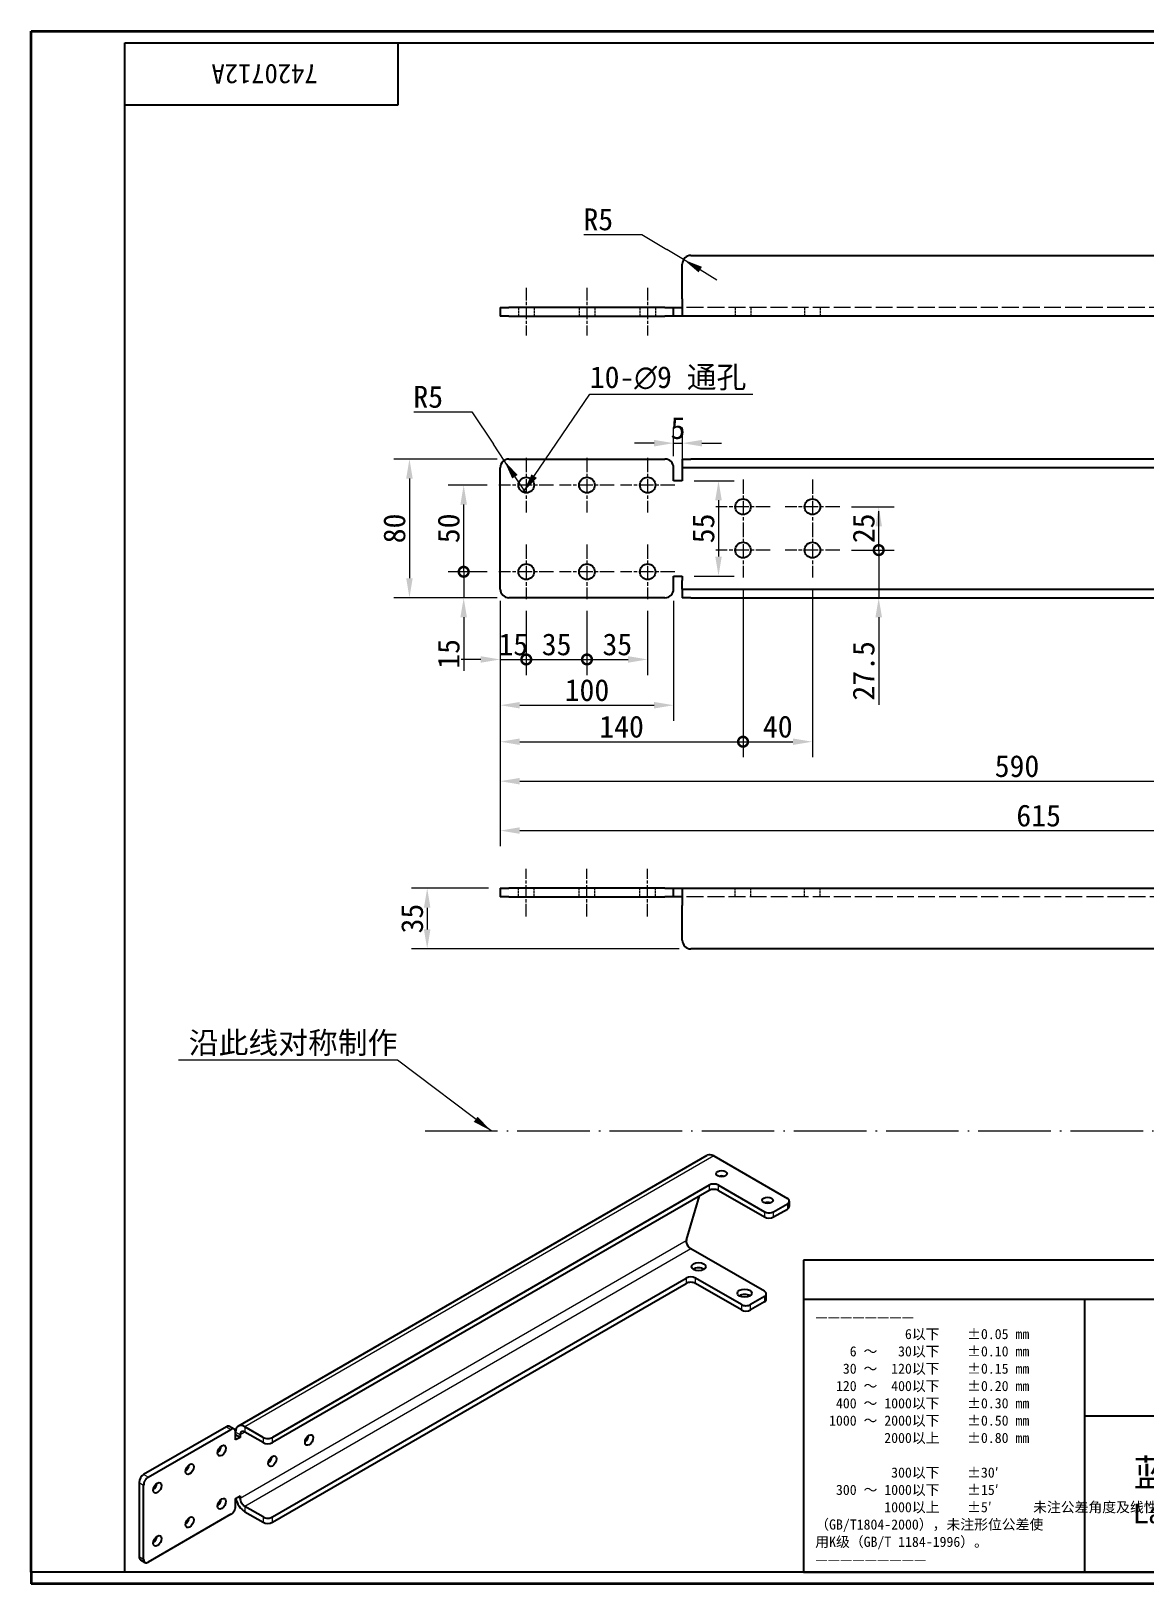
# Model space of a CAD drawing. Header units: millimetres. Extents: x 27 to 1312, y 25 to 920.
# Drawn here: x 27 to 669, y 25 to 920 of the extents above; entities that cross this region are included whole.
import ezdxf
from ezdxf.enums import TextEntityAlignment as Align

# ---------------------------------------------------------------- set-up
doc = ezdxf.new("R2010")
doc.units = ezdxf.units.MM
doc.header["$LTSCALE"] = 4.5
for name, pattern in [('CHAIN', [0.3543, 0.2362, -0.0295, 0.0591, -0.0295]), ('DASHED', [0.2067, 0.1654, -0.0413]), ('LONG_DASH_DOTTED', [0.6004, 0.4724, -0.0591, 0.0098, -0.0591])]:
    doc.linetypes.add(name, pattern=pattern)
for name, color, linetype, lineweight in [('1', 7, 'Continuous', 18), ('可见 (ISO)', 7, 'Continuous', 25), ('可见窄的 (ISO)', 7, 'Continuous', 18), ('图框 (ISO)', 7, 'Continuous', 35), ('标题 (ISO)', 7, 'Continuous', 25), ('草图几何图元 (ISO)', 7, 'Continuous', 18)]:
    doc.layers.add(name, color=color, linetype=linetype, lineweight=lineweight)
for name, color, linetype, lineweight, true_color in [('中心标记 (ISO)', 1, 'CHAIN', 18, 0xc2ff0000), ('中心线 (ISO)', 1, 'CHAIN', 18, 0xc2ff0000), ('尺寸 (ISO)', 7, 'Continuous', 18, 0xc2008000), ('符号 (ISO)', 7, 'Continuous', 18, 0xc2008000), ('隐藏 (ISO)', 5, 'DASHED', 18, 0xc20000ff)]:
    doc.layers.add(name, color=color, linetype=linetype, lineweight=lineweight, true_color=true_color)
doc.styles.add('文本样式164', font='SimSun.ttf')
doc.styles.add('文本样式165', font='SimSun.ttf')
doc.styles.add('文本样式74', font='SimSun.ttf')
doc.styles.add('最新国标', font='simfang.ttf')
doc.styles.add('注释文本 (ISO)', font='simfang.ttf')
doc.dimstyles.new('默认 (GB)', dxfattribs={"dimscale": 4.5, "dimtxt": 2.8, "dimasz": 2.5, "dimexe": 2, "dimexo": 1.5, "dimgap": 0.5, "dimtad": 1, "dimtoh": 1, "dimdsep": 46, "dimtxsty": '最新国标', "dimcen": 0.09, "dimdle": 10, "dimazin": 2, "dimtfac": 0.535714, "dimtdec": 3, "dimtmove": 0, "dimatfit": 3, "dimfxl": 1, "dimtolj": 1, "dimlwd": -1, "dimlwe": -1, "dimarcsym": 0})
doc.dimstyles.new('默认 (GB)$7', dxfattribs={"dimscale": 4.5, "dimtxt": 2.8, "dimasz": 2.5, "dimexe": 2, "dimexo": 1.5, "dimgap": 0.5, "dimtad": 1, "dimtoh": 1, "dimdsep": 46, "dimtxsty": '最新国标', "dimcen": 0.09, "dimdle": 10, "dimazin": 2, "dimtfac": 0.535714, "dimtdec": 3, "dimtmove": 0, "dimatfit": 3, "dimfxl": 1, "dimtolj": 1, "dimlwd": -1, "dimlwe": -1, "dimarcsym": 0})

# ---------------------------------------------------------------- blocks, each defined once
blk = doc.blocks.new('图框 最新国标')
at = {"layer": '图框 (ISO)'}
for p, q in [((6, 7), (6, 204.5)), ((6, 204.5), (291.5, 204.5)), ((6, 7), (6, 5.5)), ((6, 7), (6, 5.5)), ((291.5, 5.5), (6, 5.5))]:
    blk.add_line(p, q, dxfattribs=at)
at = {"layer": '图框 (ISO)', "color": 7, "linetype": 'Continuous', "lineweight": 25}
for p, q in [((18, 203), (290, 203)), ((18, 7), (18, 203)), ((18, 203), (290, 203)), ((53, 203), (53, 195)), ((53, 195), (18, 195)), ((290, 7), (6, 7)), ((290, 7), (18, 7))]:
    blk.add_line(p, q, dxfattribs=at)
at = {"layer": '图框 (ISO)', "style": '文本样式74'}
blk.add_attdef('零件代号_001', (42.73, 200.25), '', height=2.5, rotation=180, dxfattribs=at)
blk = doc.blocks.new('标题栏 最新国标')
at = {"layer": '标题 (ISO)'}
for p, q in [((381.98, -183.84), (196.98, -183.84)), ((196.98, -183.84), (196.98, -223.84)), ((254.48, -183.84), (254.48, -188.84)), ((269.48, -183.84), (269.48, -188.84)), ((281.48, -188.09), (281.48, -184.59)), ((281.48, -184.59), (286.48, -185.34)), ((289.48, -183.84), (289.48, -188.84)), ((381.98, -223.84), (381.98, -183.84)), ((383.48, -183.84), (383.48, -225.34)), ((286.48, -185.34), (286.48, -187.34)), ((196.98, -188.84), (381.98, -188.84)), ((232.98, -188.84), (232.98, -223.84)), ((286.48, -187.34), (281.48, -188.09)), ((321.98, -188.84), (321.98, -223.84)), ((321.98, -193.84), (381.98, -193.84)), ((321.98, -198.84), (381.98, -198.84)), ((351.98, -198.84), (351.98, -208.84)), ((321.98, -203.84), (232.98, -203.84)), ((321.98, -203.84), (381.98, -203.84)), ((321.98, -208.84), (381.98, -208.84)), ((321.98, -218.84), (381.98, -218.84)), ((196.98, -223.84), (381.98, -223.84)), ((383.48, -225.34), (196.98, -225.34))]:
    blk.add_line(p, q, dxfattribs=at)
at = {"layer": '标题 (ISO)', "linetype": 'CHAIN', "ltscale": 5.000333}
blk.add_line((274.98, -184.09), (274.98, -188.59), dxfattribs=at)
at = {"layer": '标题 (ISO)', "linetype": 'CHAIN', "ltscale": 15.834605}
blk.add_line((272.73, -186.34), (286.98, -186.34), dxfattribs=at)
at = {"layer": '标题 (ISO)'}
for radius in [1.75, 1]:
    blk.add_circle((274.98, -186.34), radius, dxfattribs=at)
at = {"layer": '1', "style": '文本样式164'}
for s, p in [('材 料', (299.48, -186.34)), ('UNIT: mm', (261.98, -186.34)), ('设 计', (327.98, -191.34)), ('制 图', (327.98, -196.34)), ('比 例', (327.98, -201.34)), ('重 量', (357.98, -201.34)), ('共 1  张', (336.98, -206.34)), ('第 1  张', (366.98, -206.34))]:
    blk.add_text(s, height=2, dxfattribs=at).set_placement(p, align=Align.MIDDLE_CENTER)
at = {"layer": '标题 (ISO)', "style": '注释文本 (ISO)'}
for s, insert, char_height, attachment_point, line_spacing_factor in [('————————\\P}\\fSimSun|b0|i0;{\\H1.3000;             6以下    ±0.05 mm\\P}\\fSimSun|b0|i0;{\\H1.3000;     6 ～   30以下    ±0.10 mm\\P}\\fSimSun|b0|i0;{\\H1.3000;    30 ～  120以下    ±0.15 mm\\P}\\fSimSun|b0|i0;{\\H1.3000;   120 ～  400以下    ±0.20 mm\\P}\\fSimSun|b0|i0;{\\H1.3000;   400 ～ 1000以下    ±0.30 mm\\P}\\fSimSun|b0|i0;{\\H1.3000;  1000 ～ 2000以下    ±0.50 mm\\P}\\fSimSun|b0|i0;{\\H1.3000;          2000以上    ±0.80 mm\\P}\\fSimSun|b0|i0;{\\H1.3000;\\P}\\fSimSun|b0|i0;{\\H1.3000;           300以下    ±30′\\P}\\fSimSun|b0|i0;{\\H1.3000;   300 ～ 1000以下    ±15′\\P}\\fSimSun|b0|i0;{\\H1.3000;          1000以上    ±5′}\\fSimSun|b0|i0;{\\H1.3000;      未注公差角度及线性公差使用m\\P}\\fSimSun|b0|i0;{\\H1.3000;（GB/T1804-2000），未注形位公差使\\P}\\fSimSun|b0|i0;{\\H1.3000;用K级（GB/T 1184-1996）。\\P}\\fSimSun|b0|i0;{\\H1.3000;—————————', (198.48, -206.63), 1.3, 4, 1.023913), ('{\\fMicrosoft YaHei|b0|i0|c134|p34;\\H1.75x;蓝探科工业自动化（江苏）有限公司\\P\\fArial|b0|i0|c0|p34;\\H0.71429x;Lantech Industrial Automation (Jiangsu) Co., Ltd\\fFangSong|b0|i0|c134|p49;.\\H1.15195x; }', (277.48, -213.84), 2, 5, 0.978695)]:
    blk.add_mtext(s, dxfattribs=dict(at, insert=insert, char_height=char_height, attachment_point=attachment_point, line_spacing_factor=line_spacing_factor))
at = {"layer": '标题 (ISO)', "attachment_point": 5, "style": '注释文本 (ISO)'}
for s, insert, char_height in [('\\fFangSong|b0|i0;LIA023', (357.98, -196.34), 2), ('\\fFangSong|b0|i0;零件号', (327.98, -211.84), 2), ('\\fSimSun|b0|i0;{\\H1.6000;未经蓝探科事先书面同意，严禁复制或发布此文件。}', (351.98, -221.34), 1.6)]:
    blk.add_mtext(s, dxfattribs=dict(at, insert=insert, char_height=char_height))
at = {"layer": '标题 (ISO)'}
for tag, p, height, style in [('材料_001', (320.09, -187.33), 2, '注释文本 (ISO)'), ('设计人_001', (349.92, -192.16), 2, '注释文本 (ISO)'), ('库存编号_001', (252.45, -198.14), 3.5, '文本样式165'), ('视图比例_001', (337.8, -202.33), 2, '注释文本 (ISO)'), ('质量\\P3;_001', (371.53, -202.3), 2, '注释文本 (ISO)'), ('零件代号_001', (347.86, -215.59), 3.5, '文本样式165')]:
    blk.add_attdef(tag, p, '', height=height, dxfattribs=dict(at, style=style))
blk = doc.blocks.new('_DotSmall')
at = {"color": 0, "linetype": 'ByBlock', "const_width": 0.5}
blk.add_lwpolyline([(-0.0625, 0, 1), (0.0625, 0, 1)], format="xyb", close=True, dxfattribs=at)
blk = doc.blocks.new('*D12')
at = {"layer": 'Defpoints', "color": 0}
for p in [(297.59, 598.43), (312.59, 592.68), (312.59, 557.87)]:
    blk.add_point(p, dxfattribs=at)
at = {"layer": '尺寸 (ISO)', "color": 116, "true_color": 0x000000}
for p, q in [((297.59, 591.68), (297.59, 548.87)), ((312.59, 585.93), (312.59, 548.87)), ((286.34, 557.87), (275.09, 557.87)), ((297.59, 557.87), (312.59, 557.87)), ((312.59, 557.87), (323.84, 557.87))]:
    blk.add_line(p, q, dxfattribs=at)
blk.add_solid([(286.34, 559.74), (286.34, 555.99), (297.59, 557.87)], dxfattribs=at)
at = {"layer": '尺寸 (ISO)', "color": 116, "true_color": 0x000000, "xscale": 11.25, "yscale": 11.25, "zscale": 11.25, "rotation": 180}
blk.add_blockref('_DotSmall', (312.59, 557.87), dxfattribs=at)
at = {"layer": '尺寸 (ISO)', "insert": (305.09, 566.49), "char_height": 12.6, "attachment_point": 5, "style": '最新国标'}
blk.add_mtext('\\A1;15', dxfattribs=at)
blk = doc.blocks.new('*D13')
at = {"layer": 'Defpoints', "color": 0}
for p in [(312.59, 592.68), (347.59, 592.68), (347.59, 557.87)]:
    blk.add_point(p, dxfattribs=at)
at = {"layer": '尺寸 (ISO)', "color": 116, "true_color": 0x000000}
for p, q in [((312.59, 585.93), (312.59, 548.87)), ((347.59, 585.93), (347.59, 548.87)), ((312.59, 557.87), (347.59, 557.87))]:
    blk.add_line(p, q, dxfattribs=at)
at = {"layer": '尺寸 (ISO)', "color": 116, "true_color": 0x000000, "xscale": 11.25, "yscale": 11.25, "zscale": 11.25, "rotation": 180}
blk.add_blockref('_DotSmall', (312.59, 557.87), dxfattribs=at)
at = {"layer": '尺寸 (ISO)', "color": 116, "true_color": 0x000000, "xscale": 11.25, "yscale": 11.25, "zscale": 11.25}
blk.add_blockref('_DotSmall', (347.59, 557.87), dxfattribs=at)
at = {"layer": '尺寸 (ISO)', "insert": (330.09, 566.49), "char_height": 12.6, "attachment_point": 5, "style": '最新国标'}
blk.add_mtext('\\A1;35', dxfattribs=at)
blk = doc.blocks.new('*D14')
at = {"layer": 'Defpoints', "color": 0}
for p in [(347.59, 592.68), (382.59, 592.68), (382.59, 557.87)]:
    blk.add_point(p, dxfattribs=at)
at = {"layer": '尺寸 (ISO)', "color": 116, "true_color": 0x000000}
for p, q in [((347.59, 585.93), (347.59, 548.87)), ((382.59, 585.93), (382.59, 548.87)), ((347.59, 557.87), (371.34, 557.87))]:
    blk.add_line(p, q, dxfattribs=at)
blk.add_solid([(371.34, 559.74), (371.34, 555.99), (382.59, 557.87)], dxfattribs=at)
at = {"layer": '尺寸 (ISO)', "color": 116, "true_color": 0x000000, "xscale": 11.25, "yscale": 11.25, "zscale": 11.25, "rotation": 180}
blk.add_blockref('_DotSmall', (347.59, 557.87), dxfattribs=at)
at = {"layer": '尺寸 (ISO)', "insert": (365.09, 566.49), "char_height": 12.6, "attachment_point": 5, "style": '最新国标'}
blk.add_mtext('\\A1;35', dxfattribs=at)
blk = doc.blocks.new('*D15')
at = {"layer": 'Defpoints', "color": 0}
for p in [(276.49, 608.43), (296.84, 608.43), (302.59, 593.43)]:
    blk.add_point(p, dxfattribs=at)
at = {"layer": '尺寸 (ISO)', "color": 116, "true_color": 0x000000}
for p, q in [((276.49, 608.43), (276.49, 630.93)), ((290.09, 608.43), (267.49, 608.43)), ((276.49, 608.43), (276.49, 593.43)), ((295.84, 593.43), (267.49, 593.43)), ((276.49, 582.18), (276.49, 551.24))]:
    blk.add_line(p, q, dxfattribs=at)
blk.add_solid([(274.61, 582.18), (278.36, 582.18), (276.49, 593.43)], dxfattribs=at)
at = {"layer": '尺寸 (ISO)', "color": 116, "true_color": 0x000000, "xscale": 11.25, "yscale": 11.25, "zscale": 11.25, "rotation": 270}
blk.add_blockref('_DotSmall', (276.49, 608.43), dxfattribs=at)
at = {"layer": '尺寸 (ISO)', "insert": (267.86, 561.08), "char_height": 12.6, "attachment_point": 5, "rotation": 90, "style": '最新国标'}
blk.add_mtext('\\A1;15', dxfattribs=at)
blk = doc.blocks.new('*D16')
at = {"layer": 'Defpoints', "color": 0}
for p in [(276.49, 658.43), (296.84, 658.43), (296.84, 608.43)]:
    blk.add_point(p, dxfattribs=at)
at = {"layer": '尺寸 (ISO)', "color": 116, "true_color": 0x000000}
for p, q in [((290.09, 658.43), (267.49, 658.43)), ((276.49, 608.43), (276.49, 647.18)), ((290.09, 608.43), (267.49, 608.43))]:
    blk.add_line(p, q, dxfattribs=at)
blk.add_solid([(274.61, 647.18), (278.36, 647.18), (276.49, 658.43)], dxfattribs=at)
at = {"layer": '尺寸 (ISO)', "color": 116, "true_color": 0x000000, "xscale": 11.25, "yscale": 11.25, "zscale": 11.25, "rotation": 270}
blk.add_blockref('_DotSmall', (276.49, 608.43), dxfattribs=at)
at = {"layer": '尺寸 (ISO)', "insert": (267.86, 633.47), "char_height": 12.6, "attachment_point": 5, "rotation": 90, "style": '最新国标'}
blk.add_mtext('\\A1;50', dxfattribs=at)
blk = doc.blocks.new('*D17')
at = {"layer": 'Defpoints', "color": 0}
for p in [(297.59, 598.43), (397.59, 598.43), (397.59, 531.49)]:
    blk.add_point(p, dxfattribs=at)
at = {"layer": '尺寸 (ISO)', "color": 116, "true_color": 0x000000}
for p, q in [((297.59, 591.68), (297.59, 522.49)), ((397.59, 591.68), (397.59, 522.49)), ((308.84, 531.49), (386.34, 531.49))]:
    blk.add_line(p, q, dxfattribs=at)
for points in [[(308.84, 533.36), (308.84, 529.61), (297.59, 531.49)], [(386.34, 533.36), (386.34, 529.61), (397.59, 531.49)]]:
    blk.add_solid(points, dxfattribs=at)
at = {"layer": '尺寸 (ISO)', "insert": (347.59, 540.11), "char_height": 12.6, "attachment_point": 5, "style": '最新国标'}
blk.add_mtext('\\A1;100', dxfattribs=at)
blk = doc.blocks.new('*D18')
at = {"layer": 'Defpoints', "color": 0}
for p in [(302.59, 673.43), (245.22, 593.43), (302.59, 593.43)]:
    blk.add_point(p, dxfattribs=at)
at = {"layer": '尺寸 (ISO)', "color": 116, "true_color": 0x000000}
for p, q in [((295.84, 673.43), (236.22, 673.43)), ((245.22, 662.18), (245.22, 604.68)), ((295.84, 593.43), (236.22, 593.43))]:
    blk.add_line(p, q, dxfattribs=at)
for points in [[(243.34, 662.18), (247.09, 662.18), (245.22, 673.43)], [(243.34, 604.68), (247.09, 604.68), (245.22, 593.43)]]:
    blk.add_solid(points, dxfattribs=at)
at = {"layer": '尺寸 (ISO)', "insert": (236.59, 633.43), "char_height": 12.6, "attachment_point": 5, "rotation": 90, "style": '最新国标'}
blk.add_mtext('\\A1;80', dxfattribs=at)
blk = doc.blocks.new('*D19')
at = {"layer": 'Defpoints', "color": 0}
for p in [(402.59, 660.93), (402.59, 605.93), (423.45, 605.93)]:
    blk.add_point(p, dxfattribs=at)
at = {"layer": '尺寸 (ISO)', "color": 116, "true_color": 0x000000}
for p, q in [((409.34, 660.93), (432.45, 660.93)), ((423.45, 649.68), (423.45, 617.18)), ((409.34, 605.93), (432.45, 605.93))]:
    blk.add_line(p, q, dxfattribs=at)
for points in [[(421.57, 649.68), (425.32, 649.68), (423.45, 660.93)], [(421.57, 617.18), (425.32, 617.18), (423.45, 605.93)]]:
    blk.add_solid(points, dxfattribs=at)
at = {"layer": '尺寸 (ISO)', "insert": (414.82, 633.43), "char_height": 12.6, "attachment_point": 5, "rotation": 90, "style": '最新国标'}
blk.add_mtext('\\A1;55', dxfattribs=at)
blk = doc.blocks.new('*D20')
at = {"layer": 'Defpoints', "color": 0}
for p in [(297.59, 598.43), (887.59, 593.43), (887.59, 487.67)]:
    blk.add_point(p, dxfattribs=at)
at = {"layer": '尺寸 (ISO)', "color": 116, "true_color": 0x000000}
for p, q in [((297.59, 591.68), (297.59, 478.67)), ((887.59, 586.68), (887.59, 478.67)), ((308.84, 487.67), (876.34, 487.67))]:
    blk.add_line(p, q, dxfattribs=at)
for points in [[(308.84, 489.54), (308.84, 485.79), (297.59, 487.67)], [(876.34, 489.54), (876.34, 485.79), (887.59, 487.67)]]:
    blk.add_solid(points, dxfattribs=at)
at = {"layer": '尺寸 (ISO)', "insert": (595.59, 496.29), "char_height": 12.6, "attachment_point": 5, "style": '最新国标'}
blk.add_mtext('\\A1;590', dxfattribs=at)
blk = doc.blocks.new('*D21')
at = {"layer": 'Defpoints', "color": 0}
for p in [(912.59, 668.43), (297.59, 598.43), (912.59, 459.18)]:
    blk.add_point(p, dxfattribs=at)
at = {"layer": '尺寸 (ISO)', "color": 116, "true_color": 0x000000}
for p, q in [((912.59, 661.68), (912.59, 450.18)), ((297.59, 591.68), (297.59, 450.18)), ((308.84, 459.18), (901.34, 459.18))]:
    blk.add_line(p, q, dxfattribs=at)
for points in [[(308.84, 461.06), (308.84, 457.31), (297.59, 459.18)], [(901.34, 461.06), (901.34, 457.31), (912.59, 459.18)]]:
    blk.add_solid(points, dxfattribs=at)
at = {"layer": '尺寸 (ISO)', "insert": (608.09, 467.8), "char_height": 12.6, "attachment_point": 5, "style": '最新国标'}
blk.add_mtext('\\A1;615', dxfattribs=at)
blk = doc.blocks.new('*D25')
at = {"layer": 'Defpoints', "color": 0}
for p in [(402.59, 682.59), (397.59, 668.43), (402.59, 663.43)]:
    blk.add_point(p, dxfattribs=at)
at = {"layer": '尺寸 (ISO)', "color": 116, "true_color": 0x000000}
for p, q in [((397.59, 675.18), (397.59, 691.59)), ((402.59, 670.18), (402.59, 691.59)), ((386.34, 682.59), (375.09, 682.59)), ((397.59, 682.59), (402.59, 682.59)), ((413.84, 682.59), (425.09, 682.59))]:
    blk.add_line(p, q, dxfattribs=at)
for points in [[(386.34, 684.47), (386.34, 680.72), (397.59, 682.59)], [(413.84, 684.47), (413.84, 680.72), (402.59, 682.59)]]:
    blk.add_solid(points, dxfattribs=at)
at = {"layer": '尺寸 (ISO)', "insert": (400.09, 691.22), "char_height": 12.6, "attachment_point": 5, "style": '最新国标'}
blk.add_mtext('\\A1;5', dxfattribs=at)
blk = doc.blocks.new('*D27')
at = {"layer": 'Defpoints', "color": 0}
for p in [(297.59, 425.92), (255.45, 390.92), (407.59, 390.92)]:
    blk.add_point(p, dxfattribs=at)
at = {"layer": '尺寸 (ISO)', "color": 116, "true_color": 0x000000}
for p, q in [((290.84, 425.92), (246.45, 425.92)), ((255.45, 414.67), (255.45, 402.17)), ((400.84, 390.92), (246.45, 390.92))]:
    blk.add_line(p, q, dxfattribs=at)
for points in [[(253.57, 414.67), (257.32, 414.67), (255.45, 425.92)], [(253.57, 402.17), (257.32, 402.17), (255.45, 390.92)]]:
    blk.add_solid(points, dxfattribs=at)
at = {"layer": '尺寸 (ISO)', "insert": (246.83, 408.42), "char_height": 12.6, "attachment_point": 5, "rotation": 90, "style": '最新国标'}
blk.add_mtext('\\A1;35', dxfattribs=at)
blk = doc.blocks.new('*D31')
at = {"layer": 'Defpoints', "color": 0}
for p in [(403.3, 788.47), (407.59, 785.89)]:
    blk.add_point(p, dxfattribs=at)
at = {"layer": '尺寸 (ISO)', "color": 116, "true_color": 0x000000}
for p, q in [((345.77, 802.94), (379.3, 802.94)), ((379.3, 802.94), (393.67, 794.28)), ((403.3, 788.47), (393.67, 794.28)), ((407.59, 785.89), (403.3, 788.47)), ((412.94, 782.66), (422.57, 776.85))]:
    blk.add_line(p, q, dxfattribs=at)
blk.add_solid([(413.91, 784.27), (411.97, 781.06), (403.3, 788.47)], dxfattribs=at)
at = {"layer": '尺寸 (ISO)', "insert": (354.12, 811.57), "char_height": 12.6, "attachment_point": 5, "style": '最新国标'}
blk.add_mtext('\\A1;R5', dxfattribs=at)
blk = doc.blocks.new('*D32')
at = {"layer": 'Defpoints', "color": 0}
for p in [(299.82, 672.6), (302.59, 668.43)]:
    blk.add_point(p, dxfattribs=at)
at = {"layer": '尺寸 (ISO)', "color": 116, "true_color": 0x000000}
for p, q in [((247.68, 700.62), (281.22, 700.62)), ((281.22, 700.62), (293.6, 681.97)), ((299.82, 672.6), (293.6, 681.97)), ((302.59, 668.43), (299.82, 672.6)), ((306.04, 663.22), (312.26, 653.85))]:
    blk.add_line(p, q, dxfattribs=at)
blk.add_solid([(307.6, 664.26), (304.48, 662.19), (299.82, 672.6)], dxfattribs=at)
at = {"layer": '尺寸 (ISO)', "insert": (256.04, 709.24), "char_height": 12.6, "attachment_point": 5, "style": '最新国标'}
blk.add_mtext('\\A1;R5', dxfattribs=at)
blk = doc.blocks.new('*D36')
at = {"layer": 'Defpoints', "color": 0}
for p in [(437.59, 605.18), (297.59, 598.43), (437.59, 510.43)]:
    blk.add_point(p, dxfattribs=at)
at = {"layer": '尺寸 (ISO)', "color": 116, "true_color": 0x000000}
for p, q in [((297.59, 591.68), (297.59, 501.43)), ((437.59, 598.43), (437.59, 501.43)), ((308.84, 510.43), (437.59, 510.43))]:
    blk.add_line(p, q, dxfattribs=at)
blk.add_solid([(308.84, 512.31), (308.84, 508.56), (297.59, 510.43)], dxfattribs=at)
at = {"layer": '尺寸 (ISO)', "color": 116, "true_color": 0x000000, "xscale": 11.25, "yscale": 11.25, "zscale": 11.25}
blk.add_blockref('_DotSmall', (437.59, 510.43), dxfattribs=at)
at = {"layer": '尺寸 (ISO)', "insert": (367.54, 519.05), "char_height": 12.6, "attachment_point": 5, "style": '最新国标'}
blk.add_mtext('\\A1;140', dxfattribs=at)
blk = doc.blocks.new('*D37')
at = {"layer": 'Defpoints', "color": 0}
for p in [(437.59, 605.18), (477.59, 605.18), (477.59, 510.43)]:
    blk.add_point(p, dxfattribs=at)
at = {"layer": '尺寸 (ISO)', "color": 116, "true_color": 0x000000}
for p, q in [((437.59, 598.43), (437.59, 501.43)), ((477.59, 598.43), (477.59, 501.43)), ((437.59, 510.43), (466.34, 510.43))]:
    blk.add_line(p, q, dxfattribs=at)
blk.add_solid([(466.34, 512.31), (466.34, 508.56), (477.59, 510.43)], dxfattribs=at)
at = {"layer": '尺寸 (ISO)', "color": 116, "true_color": 0x000000, "xscale": 11.25, "yscale": 11.25, "zscale": 11.25, "rotation": 180}
blk.add_blockref('_DotSmall', (437.59, 510.43), dxfattribs=at)
at = {"layer": '尺寸 (ISO)', "insert": (457.63, 519.05), "char_height": 12.6, "attachment_point": 5, "style": '最新国标'}
blk.add_mtext('\\A1;40', dxfattribs=at)
blk = doc.blocks.new('*D38')
at = {"layer": 'Defpoints', "color": 0}
for p in [(493.34, 620.93), (515.84, 620.93), (407.59, 593.43)]:
    blk.add_point(p, dxfattribs=at)
at = {"layer": '尺寸 (ISO)', "color": 116, "true_color": 0x000000}
for p, q in [((515.84, 620.93), (515.84, 643.43)), ((500.09, 620.93), (524.84, 620.93)), ((515.84, 620.93), (515.84, 593.43)), ((515.84, 582.18), (515.84, 531.65))]:
    blk.add_line(p, q, dxfattribs=at)
blk.add_solid([(513.97, 582.18), (517.72, 582.18), (515.84, 593.43)], dxfattribs=at)
at = {"layer": '尺寸 (ISO)', "color": 116, "true_color": 0x000000, "xscale": 11.25, "yscale": 11.25, "zscale": 11.25, "rotation": 270}
blk.add_blockref('_DotSmall', (515.84, 620.93), dxfattribs=at)
at = {"layer": '尺寸 (ISO)', "insert": (507.18, 551.29), "char_height": 12.6, "attachment_point": 5, "rotation": 90, "style": '最新国标'}
blk.add_mtext('\\A1;27.5', dxfattribs=at)
blk = doc.blocks.new('*D39')
at = {"layer": 'Defpoints', "color": 0}
for p in [(493.34, 645.93), (515.84, 645.93), (493.34, 620.93)]:
    blk.add_point(p, dxfattribs=at)
at = {"layer": '尺寸 (ISO)', "color": 116, "true_color": 0x000000}
for p, q in [((500.09, 645.93), (524.84, 645.93)), ((515.84, 620.93), (515.84, 634.68)), ((500.09, 620.93), (524.84, 620.93))]:
    blk.add_line(p, q, dxfattribs=at)
blk.add_solid([(513.97, 634.68), (517.72, 634.68), (515.84, 645.93)], dxfattribs=at)
at = {"layer": '尺寸 (ISO)', "color": 116, "true_color": 0x000000, "xscale": 11.25, "yscale": 11.25, "zscale": 11.25, "rotation": 270}
blk.add_blockref('_DotSmall', (515.84, 620.93), dxfattribs=at)
at = {"layer": '尺寸 (ISO)', "insert": (507.22, 633.48), "char_height": 12.6, "attachment_point": 5, "rotation": 90, "style": '最新国标'}
blk.add_mtext('\\A1;25', dxfattribs=at)

msp = doc.modelspace()

# ---------------------------------------------------------------- linework, layer by layer
at = {"layer": '中心标记 (ISO)', "ltscale": 7.778352}
for p, q in [((312.5851, 674.1803), (312.5851, 642.6803)), ((347.5851, 674.1803), (347.5851, 642.6803)), ((382.5851, 674.1803), (382.5851, 642.6803)), ((328.3351, 658.4303), (296.8351, 658.4303)), ((363.3351, 658.4303), (331.8351, 658.4303)), ((398.3351, 658.4303), (366.8351, 658.4303)), ((437.5851, 661.6803), (437.5851, 630.1803)), ((477.5851, 661.6803), (477.5851, 630.1803)), ((453.3351, 645.9303), (421.8351, 645.9303)), ((493.3351, 645.9303), (461.8351, 645.9303)), ((437.5851, 636.6803), (437.5851, 605.1803)), ((477.5851, 636.6803), (477.5851, 605.1803)), ((312.5851, 624.1803), (312.5851, 592.6803)), ((347.5851, 624.1803), (347.5851, 592.6803)), ((382.5851, 624.1803), (382.5851, 592.6803)), ((453.3351, 620.9303), (421.8351, 620.9303)), ((493.3351, 620.9303), (461.8351, 620.9303)), ((328.3351, 608.4303), (296.8351, 608.4303)), ((363.3351, 608.4303), (331.8351, 608.4303)), ((398.3351, 608.4303), (366.8351, 608.4303))]:
    msp.add_line(p, q, dxfattribs=at)
at = {"layer": '中心线 (ISO)', "ltscale": 6.790612}
for p, q in [((312.5851, 772.139), (312.5851, 744.639)), ((347.5851, 772.139), (347.5851, 744.639)), ((382.5851, 772.139), (382.5851, 744.639)), ((312.5851, 409.6741), (312.5851, 437.1741)), ((347.5851, 409.6741), (347.5851, 437.1741)), ((382.5851, 409.6741), (382.5851, 437.1741))]:
    msp.add_line(p, q, dxfattribs=at)
at = {"layer": '可见 (ISO)'}
for p, q in [((407.5851, 790.889), (857.5851, 790.889)), ((402.5851, 765.889), (402.5851, 785.889)), ((402.5851, 765.889), (402.5851, 755.889)), ((297.5851, 760.889), (302.5851, 760.889)), ((297.5851, 760.889), (297.5851, 755.889)), ((302.5851, 755.889), (297.5851, 755.889)), ((392.5851, 760.889), (302.5851, 760.889)), ((302.5851, 755.889), (392.5851, 755.889)), ((392.5851, 760.889), (397.5851, 760.889)), ((397.5851, 755.889), (392.5851, 755.889)), ((397.5851, 755.889), (397.5851, 760.889)), ((397.5851, 760.889), (402.5851, 760.889)), ((402.5851, 755.889), (397.5851, 755.889)), ((887.6861, 755.889), (402.5851, 755.889)), ((302.5851, 673.4303), (392.5851, 673.4303)), ((402.5851, 673.4303), (407.5851, 673.4303)), ((402.5851, 673.4303), (402.5851, 668.4303)), ((882.5851, 673.4303), (407.5851, 673.4303)), ((297.5851, 598.4303), (297.5851, 668.4303)), ((397.5851, 660.9303), (397.5851, 668.4303)), ((402.5851, 668.4303), (402.5851, 663.4303)), ((407.5851, 668.4303), (402.5851, 668.4303)), ((402.5851, 663.4303), (402.5851, 660.9303)), ((882.5851, 668.4303), (407.5851, 668.4303)), ((402.5851, 660.9303), (397.5851, 660.9303)), ((397.5851, 598.4303), (397.5851, 605.9303)), ((397.5851, 605.9303), (402.5851, 605.9303)), ((402.5851, 605.9303), (402.5851, 603.4303)), ((402.5851, 598.4303), (402.5851, 603.4303)), ((392.5851, 593.4303), (302.5851, 593.4303)), ((402.5851, 598.4303), (407.5851, 598.4303)), ((402.5851, 598.4303), (402.5851, 593.4303)), ((407.5851, 593.4303), (402.5851, 593.4303)), ((407.5851, 598.4303), (857.5851, 598.4303)), ((407.5851, 593.4303), (857.5851, 593.4303)), ((297.5851, 425.9241), (302.5851, 425.9241)), ((297.5851, 425.9241), (297.5851, 420.9241)), ((302.5851, 420.9241), (297.5851, 420.9241)), ((392.5851, 425.9241), (302.5851, 425.9241)), ((302.5851, 420.9241), (392.5851, 420.9241)), ((392.5851, 425.9241), (397.5851, 425.9241)), ((397.5851, 420.9241), (392.5851, 420.9241)), ((397.5851, 425.9241), (402.5851, 425.9241)), ((397.5851, 420.9241), (397.5851, 425.9241)), ((402.5851, 420.9241), (397.5851, 420.9241)), ((402.5851, 425.9241), (912.4841, 425.9241)), ((402.5851, 425.9241), (402.5851, 415.9241)), ((402.5851, 395.9241), (402.5851, 415.9241)), ((882.5851, 390.9241), (407.5851, 390.9241)), ((146.5057, 115.7843), (416.974, 271.9393)), ((420.724, 271.5678), (463.1504, 247.073)), ((418.0723, 254.7276), (166.1656, 109.2892)), ((418.0723, 251.6657), (166.1656, 106.2273)), ((423.3757, 254.7276), (449.8922, 239.4183)), ((423.3757, 251.6657), (449.8922, 236.3564)), ((405.0181, 223.2611), (412.5481, 248.4763)), ((455.1955, 239.4183), (463.1504, 244.0111)), ((464.2488, 245.542), (464.2488, 242.4802)), ((455.1955, 236.3564), (463.1504, 240.9492)), ((449.8922, 193.4904), (407.4657, 217.9853)), ((166.1656, 63.3612), (404.8141, 201.145)), ((166.1656, 60.2994), (404.8141, 198.0832)), ((436.6339, 185.8357), (410.1174, 201.145)), ((436.6339, 182.7738), (410.1174, 198.0832)), ((449.8922, 190.4285), (441.9372, 185.8357)), ((450.9905, 188.8976), (450.9905, 191.9594)), ((449.8922, 187.3666), (441.9372, 182.7738)), ((139.6491, 115.4129), (91.9193, 87.8561)), ((94.571, 86.3252), (142.3007, 113.8819)), ((144.1757, 114.0677), (141.5241, 115.5986)), ((144.9524, 107.7582), (144.9524, 112.351)), ((147.604, 109.2892), (144.9524, 110.8201)), ((147.604, 109.2892), (144.9524, 107.7582)), ((147.604, 110.8201), (147.604, 109.2892)), ((160.8623, 109.2892), (150.2557, 115.4129)), ((160.8623, 106.2273), (150.2557, 112.351)), ((89.2677, 83.2633), (89.2677, 40.3973)), ((91.9193, 38.8663), (91.9193, 81.7324)), ((144.9524, 74.0777), (147.604, 75.6087)), ((144.9524, 69.4849), (144.9524, 74.0777)), ((147.604, 75.6087), (147.604, 74.0777)), ((142.3007, 64.8922), (94.571, 37.3354)), ((160.8623, 63.3612), (150.2557, 69.4849)), ((150.2557, 66.4231), (160.8623, 60.2994)), ((90.0443, 38.6806), (92.696, 37.1497))]:
    msp.add_line(p, q, dxfattribs=at)
for centre in [(312.5851, 658.4303), (347.5851, 658.4303), (382.5851, 658.4303), (437.5851, 645.9303), (477.5851, 645.9303), (437.5851, 620.9303), (477.5851, 620.9303), (312.5851, 608.4303), (347.5851, 608.4303), (382.5851, 608.4303)]:
    msp.add_circle(centre, 4.5, dxfattribs=at)
for centre, start, end in [((407.5851, 785.889), 90, 180), ((302.5851, 668.4303), 90, 180), ((392.5851, 668.4303), 0, 90), ((302.5851, 598.4303), 180, 270), ((392.5851, 598.4303), 270, 0), ((407.5851, 395.9241), 180, 270)]:
    msp.add_arc(centre, 5, start, end, dxfattribs=at)
for centre, major_axis, start_param, end_param in [((420.724, 265.4441), (-3.75, 6.4952), 5.49778714, 6.28318531), ((425.2318, 258.2487), (-3.141, 0), 4.14667443, 5.27810353), ((420.724, 253.1967), (-3.75, 0), 3.92699082, 5.49778714), ((420.724, 250.1348), (3.75, 0), 0.78539816, 2.35619449), ((451.7483, 242.9394), (-3.141, 0), 4.14667443, 5.27810353), ((460.4988, 245.542), (3.75, 0), 5.49778714, 7.06858347), ((460.4988, 242.4802), (3.75, 0), 5.49778714, 6.28318531), ((452.5438, 240.9492), (-3.75, 0), 0.78539816, 2.35619449), ((452.5438, 237.8874), (3.75, 0), 3.92699082, 5.49778714), ((407.4657, 223.4966), (-1.875, -3.2476), 5.10299602, 5.29642922), ((407.4657, 221.0471), (-1.875, 3.2476), 0.98675608, 2.35619449), ((411.9736, 204.6662), (-4.125, 0), 3.83977231, 5.58500565), ((407.4657, 199.6141), (-3.75, 0), 3.92699082, 5.49778714), ((407.4657, 196.5522), (3.75, 0), 0.78539816, 2.35619449), ((438.4901, 189.3568), (-4.125, 0), 3.83977231, 5.58500565), ((447.2405, 191.9594), (3.75, 0), 5.49778714, 7.06858347), ((447.2405, 188.8976), (3.75, 0), 5.49778714, 6.28318531), ((439.2856, 187.3666), (-3.75, 0), 0.78539816, 2.35619449), ((439.2856, 184.3048), (3.75, 0), 3.92699082, 5.49778714), ((139.6491, 112.351), (1.875, 3.2476), 0, 0.78539816), ((142.3007, 110.8201), (1.875, 3.2476), 5.49778714, 7.06858347), ((150.2557, 109.2892), (-3.75, 6.4952), 5.49778714, 7.06858347), ((150.2557, 109.2892), (-1.875, 3.2476), 5.49778714, 7.06858347), ((163.5139, 110.8201), (-3.75, 0), 0.78539816, 2.35619449), ((184.7271, 109.2892), (1.6875, 2.9228), 4.04537784, 5.37940012), ((134.3458, 103.1654), (1.6875, 2.9228), 4.04537784, 5.37940012), ((163.5139, 107.7582), (3.75, 0), 3.92699082, 5.49778714), ((115.7842, 92.4489), (1.6875, 2.9228), 4.04537784, 5.37940012), ((163.5139, 97.0417), (1.6875, 2.9228), 4.04537784, 5.37940012), ((91.9193, 84.7943), (-1.875, -3.2476), 3.92699082, 5.49778714), ((94.571, 83.2633), (1.875, 3.2476), 0.78539816, 2.35619449), ((97.2226, 81.7324), (1.6875, 2.9228), 4.04537784, 5.37940012), ((134.3458, 72.5468), (1.6875, 2.9228), 4.04537784, 5.37940012), ((150.2557, 72.5468), (3.75, -6.4952), 4.15339911, 5.49778714), ((150.2557, 72.5468), (-1.875, 3.2476), 0.78539816, 2.35619449), ((115.7842, 61.8303), (1.6875, 2.9228), 4.04537784, 5.37940012), ((142.3007, 67.954), (-1.875, -3.2476), 0.78539816, 2.35619449), ((163.5139, 64.8922), (-3.75, 0), 0.78539816, 2.35619449), ((163.5139, 61.8303), (3.75, 0), 3.92699082, 5.49778714), ((97.2226, 51.1138), (1.6875, 2.9228), 4.04537784, 5.37940012), ((91.9193, 41.9282), (-1.875, -3.2476), 5.49778714, 6.28318531), ((94.571, 40.3973), (-1.875, -3.2476), 5.49778714, 7.06858347)]:
    msp.add_ellipse(centre, major_axis=major_axis, ratio=0.57735027, start_param=start_param, end_param=end_param, dxfattribs=at)
for centre, major_axis in [((425.2318, 261.3106), (-3.141, 0)), ((451.7483, 246.0013), (-3.141, 0)), ((411.9736, 207.728), (4.125, 0)), ((438.4901, 192.4187), (4.125, 0)), ((187.3788, 107.7582), (1.6875, 2.9228)), ((136.9974, 101.6345), (1.6875, 2.9228)), ((166.1656, 95.5108), (1.6875, 2.9228)), ((118.4359, 90.918), (1.6875, 2.9228)), ((99.8743, 80.2015), (1.6875, 2.9228)), ((136.9974, 71.0159), (1.6875, 2.9228)), ((118.4359, 60.2994), (1.6875, 2.9228)), ((99.8743, 49.5828), (1.6875, 2.9228))]:
    msp.add_ellipse(centre, major_axis=major_axis, ratio=0.57735027, dxfattribs=at)
msp.add_open_spline([(404.8677, 222.609), (404.8357, 222.4003), (404.8317, 222.1844), (404.8638, 221.9593), (404.8657, 221.947), (404.8677, 221.9347)], degree=3, knots=[-0.7852207768, -0.7852207768, -0.7852207768, -0.7852207768, -0.6940480463, -0.6940480463, -0.6887873196, -0.6887873196, -0.6887873196, -0.6887873196], dxfattribs=at)
at = {"layer": '可见窄的 (ISO)'}
for p, q in [((420.724, 271.5678), (150.2557, 115.4129)), ((418.0723, 254.7276), (418.0723, 251.6657)), ((423.3757, 251.6657), (423.3757, 254.7276)), ((463.1504, 244.0111), (463.1504, 240.9492)), ((449.8922, 239.4183), (449.8922, 236.3564)), ((455.1955, 236.3564), (455.1955, 239.4183)), ((404.8677, 222.609), (147.604, 74.0777)), ((407.4657, 217.9853), (150.2557, 69.4849)), ((404.8141, 201.145), (404.8141, 198.0832)), ((410.1174, 198.0832), (410.1174, 201.145)), ((449.8922, 190.4285), (449.8922, 187.3666)), ((436.6339, 185.8357), (436.6339, 182.7738)), ((441.9372, 182.7738), (441.9372, 185.8357)), ((139.6491, 115.4129), (142.3007, 113.8819)), ((147.604, 110.8201), (144.9524, 112.351)), ((150.2557, 112.351), (147.604, 110.8201)), ((150.2557, 115.4129), (150.2557, 112.351)), ((160.8623, 109.2892), (160.8623, 106.2273)), ((166.1656, 106.2273), (166.1656, 109.2892)), ((89.2677, 83.2633), (91.9193, 81.7324)), ((94.571, 86.3252), (91.9193, 87.8561)), ((147.604, 74.0777), (146.2782, 74.8432)), ((150.2557, 69.4849), (150.2557, 66.4231)), ((160.8623, 63.3612), (160.8623, 60.2994)), ((166.1656, 60.2994), (166.1656, 63.3612)), ((91.9193, 38.8663), (89.2677, 40.3973))]:
    msp.add_line(p, q, dxfattribs=at)
at = {"layer": '草图几何图元 (ISO)', "color": 1, "linetype": 'LONG_DASH_DOTTED', "ltscale": 19.680008, "true_color": 0xff0000}
msp.add_line((254.2565, 285.9482), (945.4853, 285.9482), dxfattribs=at)
at = {"layer": '隐藏 (ISO)', "ltscale": 2.11623}
for p, q in [((308.0851, 760.889), (308.0851, 755.889)), ((317.0851, 760.889), (317.0851, 755.889)), ((343.0851, 760.889), (343.0851, 755.889)), ((352.0851, 760.889), (352.0851, 755.889)), ((378.0851, 760.889), (378.0851, 755.889)), ((387.0851, 760.889), (387.0851, 755.889)), ((433.0851, 760.889), (433.0851, 755.889)), ((442.0851, 760.889), (442.0851, 755.889)), ((473.0851, 760.889), (473.0851, 755.889)), ((482.0851, 760.889), (482.0851, 755.889)), ((308.0851, 420.9241), (308.0851, 425.9241)), ((317.0851, 420.9241), (317.0851, 425.9241)), ((343.0851, 420.9241), (343.0851, 425.9241)), ((352.0851, 420.9241), (352.0851, 425.9241)), ((378.0851, 420.9241), (378.0851, 425.9241)), ((387.0851, 420.9241), (387.0851, 425.9241)), ((433.0851, 420.9241), (433.0851, 425.9241)), ((442.0851, 420.9241), (442.0851, 425.9241)), ((473.0851, 420.9241), (473.0851, 425.9241)), ((482.0851, 420.9241), (482.0851, 425.9241))]:
    msp.add_line(p, q, dxfattribs=at)
at = {"layer": '隐藏 (ISO)', "ltscale": 13.038247}
msp.add_line((887.6861, 760.889), (402.5851, 760.889), dxfattribs=at)
at = {"layer": '隐藏 (ISO)', "ltscale": 13.052144}
msp.add_line((912.4841, 420.9241), (402.5851, 420.9241), dxfattribs=at)

# ---------------------------------------------------------------- block references
at = {"xscale": 4.5, "yscale": 4.5, "zscale": 4.5}
for name, p, values in [('图框 最新国标', (0, 0), {'零件代号_001': '7420712A'}), ('标题栏 最新国标', (-413.9214, 1038.7993), {'零件代号_001': '7420712A', '库存编号_001': '升降机构左过度连接板', '质量\\P3;_001': '无', '视图比例_001': '1 : 4.5', '设计人_001': 'zhengxiaobo', '材料_001': 'SUS304'})]:
    msp.add_blockref(name, p, dxfattribs=at).add_auto_attribs(values)

# ---------------------------------------------------------------- texts
at = {"layer": '符号 (ISO)', "insert": (349.2017, 713.0035), "char_height": 12.6, "width": 99.994522, "attachment_point": 7, "line_spacing_factor": 0.49, "style": '最新国标'}
msp.add_mtext('10-\\fAIGDT|b0|i0;{\\H12.6000;n}\\fFangSong|b0|i0;{\\H12.6000;9 通孔}', dxfattribs=at)
at = {"layer": '符号 (ISO)', "insert": (238.2955, 343.1358), "char_height": 12.6, "width": 132.042103, "attachment_point": 3, "style": '最新国标'}
msp.add_mtext('\\fFangSong|b0|i0;沿此线对称制作', dxfattribs=at)

# ---------------------------------------------------------------- dimensions: what is measured, and where the dimension line sits
at = {"layer": '尺寸 (ISO)', "color": 116, "true_color": 0x00803f}
for center, mpoint, picture, middle in [((407.5851, 785.889), (403.3032, 788.4707), '*D31', (354.1176, 802.9435)), ((302.5851, 668.4303), (299.8201, 672.5962), '*D32', (256.037, 700.6227))]:
    dim = msp.add_radius_dim(center=center, mpoint=mpoint, dimstyle='默认 (GB)', override={"dimgap": 0.5, "dimtih": 1, "dimdec": 2, "dimlfac": 1, "dimcen": 0, "dimtol": 0, "dimlim": 0, "dimtp": 0, "dimtm": 0, "dimtdec": 3}, dxfattribs=at)
    dim.commit()
    dim.dimension.update_dxf_attribs({"geometry": picture, "text_midpoint": middle, "dimtype": 164})
for base, p1, p2, override, picture, middle in [((402.5851, 682.5945), (397.5851, 668.4303), (402.5851, 663.4303), {"dimgap": 0.5, "dimtoh": 0, "dimdec": 2, "dimtol": 0, "dimlim": 0, "dimtp": 0, "dimtm": 0, "dimtdec": 3, "dimtofl": 1, "dimatfit": 1}, '*D25', (400.0851, 682.5945)), ((912.5851, 459.1822), (297.5851, 598.4303), (912.5851, 668.4303), {"dimgap": 0.5, "dimtoh": 0, "dimdec": 2, "dimtol": 0, "dimlim": 0, "dimtp": 0, "dimtm": 0, "dimtdec": 3, "dimtofl": 0, "dimatfit": 1}, '*D21', (608.0851, 459.1822)), ((397.5851, 531.4893), (297.5851, 598.4303), (397.5851, 598.4303), {"dimgap": 0.5, "dimtoh": 0, "dimdec": 2, "dimtol": 0, "dimlim": 0, "dimtp": 0, "dimtm": 0, "dimtdec": 3, "dimtofl": 0, "dimatfit": 1}, '*D17', (347.5851, 531.4893)), ((887.5851, 487.668), (297.5851, 598.4303), (887.5851, 593.4303), {"dimgap": 0.5, "dimtoh": 0, "dimdec": 2, "dimtol": 0, "dimlim": 0, "dimtp": 0, "dimtm": 0, "dimtdec": 3, "dimtofl": 0, "dimatfit": 1}, '*D20', (595.5851, 487.668))]:
    dim = msp.add_linear_dim(base=base, p1=p1, p2=p2, dimstyle='默认 (GB)', override=override, dxfattribs=at)
    dim.commit()
    dim.dimension.update_dxf_attribs({"geometry": picture, "text_midpoint": middle, "dimtype": 160})
for base, p1, p2, angle, override, picture, middle in [((245.2164, 593.4303), (302.5851, 673.4303), (302.5851, 593.4303), 270, {"dimgap": 0.5, "dimtoh": 0, "dimdec": 2, "dimtol": 0, "dimlim": 0, "dimtp": 0, "dimtm": 0, "dimtdec": 3, "dimtofl": 0, "dimatfit": 1}, '*D18', (245.2164, 633.4303)), ((276.4861, 658.4303), (296.8351, 608.4303), (296.8351, 658.4303), 90, {"dimgap": 0.5, "dimtoh": 0, "dimdec": 2, "dimblk1": 'DotSmall', "dimsah": 1, "dimdle": 0, "dimtol": 0, "dimlim": 0, "dimtp": 0, "dimtm": 0, "dimtdec": 3, "dimtofl": 0, "dimatfit": 1}, '*D16', (276.4861, 633.4703)), ((423.4454, 605.9303), (402.5851, 660.9303), (402.5851, 605.9303), 90, {"dimgap": 0.5, "dimtoh": 0, "dimdec": 2, "dimtol": 0, "dimlim": 0, "dimtp": 0, "dimtm": 0, "dimtdec": 3, "dimtofl": 0, "dimatfit": 1}, '*D19', (423.4454, 633.4303)), ((515.8406, 645.9303), (493.3351, 620.9303), (493.3351, 645.9303), 90, {"dimgap": 0.5, "dimtoh": 0, "dimdec": 2, "dimblk1": 'DotSmall', "dimsah": 1, "dimdle": 0, "dimtol": 0, "dimlim": 0, "dimtp": 0, "dimtm": 0, "dimtdec": 3, "dimtofl": 1, "dimatfit": 1}, '*D39', (515.8406, 633.4753)), ((515.8406, 620.9303), (407.5851, 593.4303), (493.3351, 620.9303), 90, {"dimgap": 0.5, "dimtoh": 0, "dimdec": 2, "dimblk2": 'DotSmall', "dimsah": 1, "dimdle": 0, "dimse1": 1, "dimtol": 0, "dimlim": 0, "dimtp": 0, "dimtm": 0, "dimtdec": 3, "dimtofl": 1, "dimatfit": 1}, '*D38', (515.8406, 551.2923)), ((276.4861, 608.4303), (302.5851, 593.4303), (296.8351, 608.4303), 90, {"dimgap": 0.5, "dimtoh": 0, "dimdec": 2, "dimblk2": 'DotSmall', "dimsah": 1, "dimdle": 0, "dimtol": 0, "dimlim": 0, "dimtp": 0, "dimtm": 0, "dimtdec": 3, "dimtofl": 1, "dimatfit": 1}, '*D15', (276.4861, 561.0843)), ((437.5851, 510.4303), (297.5851, 598.4303), (437.5851, 605.1803), 180, {"dimgap": 0.5, "dimtoh": 0, "dimdec": 2, "dimblk2": 'DotSmall', "dimsah": 1, "dimdle": 0, "dimtol": 0, "dimlim": 0, "dimtp": 0, "dimtm": 0, "dimtdec": 3, "dimtofl": 0, "dimatfit": 1}, '*D36', (367.5401, 510.4303)), ((477.5851, 510.4303), (437.5851, 605.1803), (477.5851, 605.1803), 180, {"dimgap": 0.5, "dimtoh": 0, "dimdec": 2, "dimblk1": 'DotSmall', "dimsah": 1, "dimdle": 0, "dimtol": 0, "dimlim": 0, "dimtp": 0, "dimtm": 0, "dimtdec": 3, "dimtofl": 0, "dimatfit": 1}, '*D37', (457.6301, 510.4303)), ((312.5851, 557.8697), (297.5851, 598.4303), (312.5851, 592.6803), 180, {"dimgap": 0.5, "dimtoh": 0, "dimdec": 2, "dimblk2": 'DotSmall', "dimsah": 1, "dimdle": 0, "dimtol": 0, "dimlim": 0, "dimtp": 0, "dimtm": 0, "dimtdec": 3, "dimtofl": 1, "dimatfit": 1}, '*D12', (305.0851, 557.8697)), ((347.5851, 557.8697), (312.5851, 592.6803), (347.5851, 592.6803), 180, {"dimgap": 0.5, "dimtoh": 0, "dimdec": 2, "dimblk1": 'DotSmall', "dimblk2": 'DotSmall', "dimsah": 1, "dimdle": 0, "dimtol": 0, "dimlim": 0, "dimtp": 0, "dimtm": 0, "dimtdec": 3, "dimtofl": 0, "dimatfit": 1}, '*D13', (330.0851, 557.8697)), ((382.5851, 557.8697), (347.5851, 592.6803), (382.5851, 592.6803), 180, {"dimgap": 0.5, "dimtoh": 0, "dimdec": 2, "dimblk1": 'DotSmall', "dimsah": 1, "dimdle": 0, "dimtol": 0, "dimlim": 0, "dimtp": 0, "dimtm": 0, "dimtdec": 3, "dimtofl": 0, "dimatfit": 1}, '*D14', (365.0851, 557.8697)), ((255.4483, 390.9241), (297.5851, 425.9241), (407.5851, 390.9241), 90, {"dimgap": 0.5, "dimtoh": 0, "dimdec": 2, "dimtol": 0, "dimlim": 0, "dimtp": 0, "dimtm": 0, "dimtdec": 3, "dimtofl": 0, "dimatfit": 1}, '*D27', (255.4483, 408.4241))]:
    dim = msp.add_linear_dim(base=base, p1=p1, p2=p2, angle=angle, dimstyle='默认 (GB)', override=override, dxfattribs=at)
    dim.commit()
    dim.dimension.update_dxf_attribs({"geometry": picture, "text_midpoint": middle, "dimtype": 160})

# ---------------------------------------------------------------- leaders
at = {"layer": '符号 (ISO)', "annotation_type": 0, "has_hookline": 1}
for points, hookline_direction, text_width in [([(310.8315, 654.286), (349.2017, 710.9035)], 0, 94.0724), ([(292.4225, 285.9482), (238.2955, 326.7417)], 1, 126.216)]:
    msp.add_leader(points, dimstyle='默认 (GB)$7', override={"dimgap": 0, "dimtad": 1}, dxfattribs=dict(at, hookline_direction=hookline_direction, text_width=text_width))

doc.saveas('drawing.dxf')
